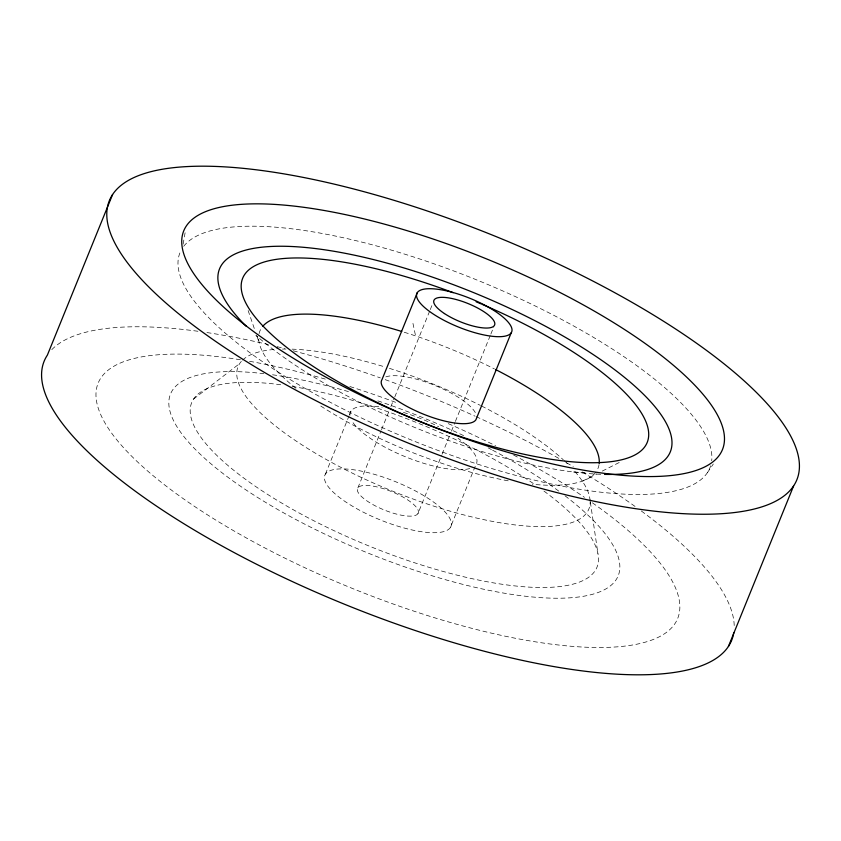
<?xml version="1.0" encoding="UTF-8"?>
<svg xmlns="http://www.w3.org/2000/svg" width="841" height="841" viewBox="0 0 841 841"><rect width="100%" height="100%" fill="white"/><g stroke="black" fill="none" stroke-linecap="round" stroke-linejoin="round"><path stroke-width="0.63" stroke-dasharray="4.21 3.15" d="M183.117 244.174L185.367 231.243M325.425 474.072L349.026 415.959M349.52 414.739L350.991 411.112M357.856 487.938L381.015 430.907M381.509 429.688L388.899 411.491M390.865 406.634L394.313 398.14M394.807 396.931L429.793 310.771M430.287 309.562L432.263 304.705M417.935 513.641A32.736 9.892 22.1 0 0 377.693 487.086A32.736 9.892 22.1 0 0 368.053 501.646A32.736 9.892 22.1 0 0 417.935 513.641L441.588 455.391M442.082 454.182L450.955 432.337M451.449 431.128L454.897 422.634M455.391 421.415L490.377 335.254M490.871 334.045L493.825 326.76M450.366 527.517A68.058 20.583 22.1 0 0 366.687 472.306A68.058 20.583 22.1 0 0 346.639 502.561A68.058 20.583 22.1 0 0 450.366 527.517L475.932 464.558A68.058 20.583 22.1 0 0 458.051 438.34M707.418 472.621L713.315 464.022M193.577 399.033L239.717 363.512M582.676 481.02L596.532 473.998M602.303 471.076L619.617 462.308M573.541 472.011L587.617 472.716M255.853 335.254L257.809 336.957A243.238 73.545 22.1 0 1 255.611 335.023M248.137 310.55L254.907 330.292M257.031 336.453L259.144 342.623M412.952 323.396L415.58 335.927M590.193 500.889L589.625 497.052A189.299 57.241 22.1 0 0 573.457 469.961M590.371 502.161L597.898 553.336M51.806 349.646A370.997 112.179 22.1 0 1 199.264 331.449M206.939 332.563A370.997 112.179 22.1 0 1 268.426 344.568M277.183 346.681A370.997 112.179 22.1 0 1 284.563 348.542M293.267 350.802A370.997 112.179 22.1 0 1 380.3 377.882M385.199 379.648A370.997 112.179 22.1 0 1 474.923 416.106M476.111 416.642A370.997 112.179 22.1 0 1 561.063 459.659M566.645 462.834A370.997 112.179 22.1 0 1 573.257 466.65M582.235 471.948A370.997 112.179 22.1 0 1 635.26 506.587M641.315 510.992A370.997 112.179 22.1 0 1 734.193 628.111M592.4 502.813A312.757 94.57 22.1 0 1 577.304 646.729A312.757 94.57 22.1 0 1 149.803 472.873A312.757 94.57 22.1 0 1 240.736 359.811M249.577 361.304A312.757 94.57 22.1 0 1 325.94 379.28M349.877 386.524A312.757 94.57 22.1 0 1 395.743 402.376M448.295 423.633A312.757 94.57 22.1 0 1 495.58 445.772M513.588 455.034A312.757 94.57 22.1 0 1 584.463 497.336M600.737 474.282A243.238 73.545 22.1 0 1 259.575 338.481M385.84 376.905A51.154 15.464 22.1 0 1 436.426 386.051A51.154 15.464 22.1 0 1 476.29 414.75M710.656 465.809A285.982 86.476 22.1 0 1 413.488 440.894A285.982 86.476 22.1 0 1 180.584 251.343M183.727 246.276A285.982 86.476 22.1 0 1 477.646 280.295A285.982 86.476 22.1 0 1 711.696 460.784M595.764 472.264A182.465 55.17 22.1 0 1 532.321 484.248M508.195 480.821A182.465 55.17 22.1 0 1 318.329 404.437M295.874 388.227A182.465 55.17 22.1 0 1 258.639 338.587M259.091 333.583A182.465 55.17 22.1 0 1 261.477 328.064M404.237 332.248A182.465 55.17 22.1 0 1 494.403 368.926M599.034 464.61A182.465 55.17 22.1 0 1 596.416 471.338M565.036 495.812A241.588 73.051 22.1 0 1 536.264 597.31A241.588 73.051 22.1 0 1 214.676 466.913A241.588 73.051 22.1 0 1 263.79 373.656M272.558 374.781A241.588 73.051 22.1 0 1 351.254 392.432M377.861 400.873A241.588 73.051 22.1 0 1 465.21 436.374M488.127 447.822A241.588 73.051 22.1 0 1 491.438 449.567M492.626 450.198A241.588 73.051 22.1 0 1 558.771 491.112M543.948 491.07A218.734 66.145 22.1 0 1 524.374 586.797A218.734 66.145 22.1 0 1 229.625 466.913A218.734 66.145 22.1 0 1 283.459 385.115M292.079 386.418A218.734 66.145 22.1 0 1 535.086 484.731M469.751 468.511A68.058 20.583 22.1 0 1 406.203 457.094A68.058 20.583 22.1 0 1 351.959 421.005M349.951 415.338A68.058 20.583 22.1 0 1 382.161 407.275M403.417 412.416A68.058 20.583 22.1 0 1 438.666 426.755M590.056 499.859A189.299 57.241 22.1 0 1 395.48 492.3A189.299 57.241 22.1 0 1 241.777 360.915M242.597 360.095A189.299 57.241 22.1 0 1 274.723 349.435M282.46 349.068A189.299 57.241 22.1 0 1 285.961 349.036M292.058 349.152A189.299 57.241 22.1 0 1 384.337 366.771M389.425 368.347A189.299 57.241 22.1 0 1 480.442 405.436M481.588 406.024A189.299 57.241 22.1 0 1 563.291 459.785M564.3 460.721A189.299 57.241 22.1 0 1 569.115 465.378"/><path stroke-width="1.26" d="M112.578 194.544L47.369 355.123A370.997 112.179 22.1 0 0 347.196 605.331A370.997 112.179 22.1 0 0 733.741 632.779M417.325 292.615L381.993 379.617A51.154 15.464 22.1 0 0 420.248 412.826A51.154 15.464 22.1 0 0 475.901 419.785L511.223 332.784A51.154 15.464 22.1 0 0 448.337 291.291A51.154 15.464 22.1 0 0 433.262 314.029A51.154 15.464 22.1 0 0 511.223 332.784M728.422 646.456L793.631 485.877A370.997 112.179 22.1 0 0 337.493 184.915A370.997 112.179 22.1 0 0 228.184 349.845A370.997 112.179 22.1 0 0 793.631 485.877M246.36 326.382A243.238 73.545 22.1 0 1 317.215 248.778A243.238 73.545 22.1 0 1 620.28 374.014A243.238 73.545 22.1 0 1 604.532 474.387M482.061 304.305A218.292 66.008 22.1 0 1 606.004 462.193A218.292 66.008 22.1 0 1 260.184 323.028A218.292 66.008 22.1 0 1 453.152 292.679M476.132 301.803A218.292 66.008 22.1 0 1 480.884 303.801M262.844 326.245A182.465 55.17 22.1 0 1 401.714 331.459M495.538 369.504A182.465 55.17 22.1 0 1 599.191 463.37M276.857 347.754A290.723 87.906 22.1 0 0 719.938 454.35A290.723 87.906 22.1 0 0 362.513 218.513A290.723 87.906 22.1 0 0 276.857 347.754M444.426 313.546A32.736 9.892 22.1 0 0 494.319 325.551A32.736 9.892 22.1 0 0 454.077 298.997A32.736 9.892 22.1 0 0 444.426 313.546"/></g></svg>
